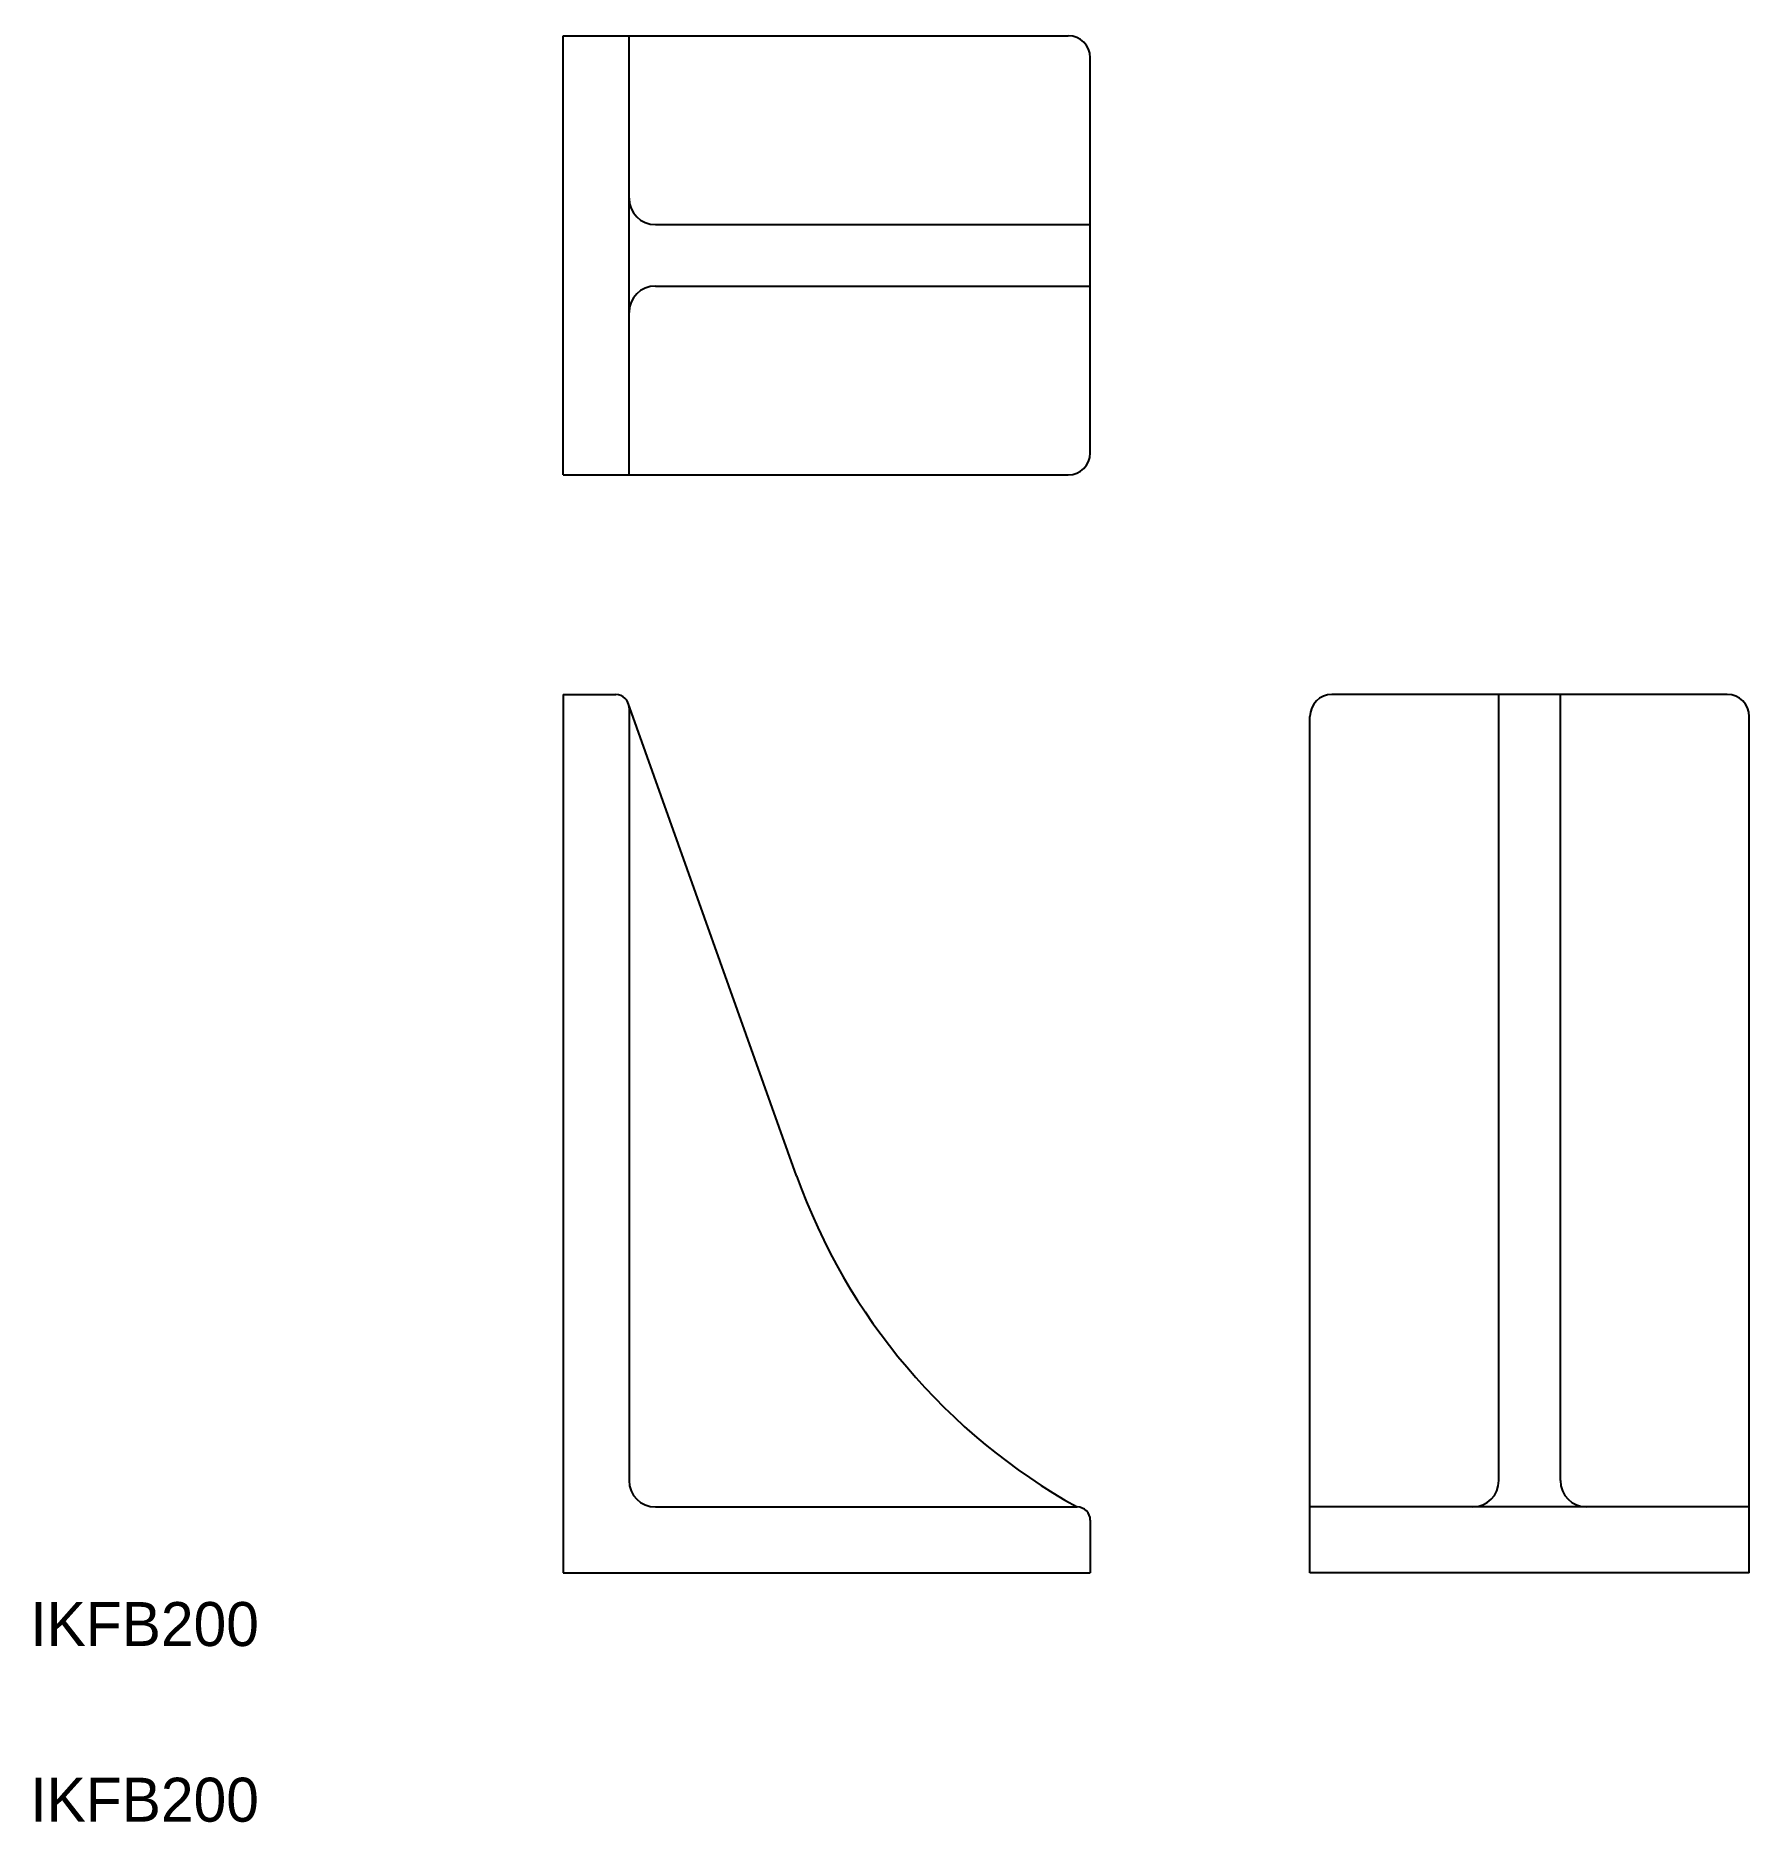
# Model space of a CAD drawing. Extents: x 41 to 431, y 40 to 447.
import ezdxf

# ---------------------------------------------------------------- set-up
doc = ezdxf.new("R2010")
doc.units = 0
doc.layers.get('0').update_dxf_attribs({"linetype": 'CONTINUOUS'})

msp = doc.modelspace()

# ---------------------------------------------------------------- linework, layer by layer
at = {"color": 7, "linetype": 'CONTINUOUS'}
for p, q in [((161.28, 446.65), (276.28, 446.65)), ((161.28, 346.65), (161.28, 446.65)), ((176.28, 346.65), (176.28, 446.65)), ((281.28, 351.65), (281.28, 441.65)), ((182.28, 403.65), (281.28, 403.65)), ((182.28, 389.65), (281.28, 389.65)), ((161.28, 346.65), (276.28, 346.65)), ((161.28, 296.65), (161.28, 96.65)), ((161.28, 296.65), (173.28, 296.65)), ((214.43, 187.04), (176.11, 294.66)), ((176.28, 293.65), (176.28, 117.65)), ((426.28, 296.65), (336.28, 296.65)), ((374.28, 117.65), (374.28, 296.65)), ((388.28, 117.65), (388.28, 296.65)), ((331.28, 96.65), (331.28, 291.65)), ((431.28, 96.65), (431.28, 291.65)), ((182.28, 111.65), (278.28, 111.65)), ((431.28, 111.65), (331.28, 111.65)), ((281.28, 108.65), (281.28, 96.65)), ((161.28, 96.65), (281.28, 96.65)), ((431.28, 96.65), (331.28, 96.65))]:
    msp.add_line(p, q, dxfattribs=at)
for centre, radius, start, end in [((276.28, 441.65), 5, 0, 90), ((182.28, 409.65), 6, 180, 270), ((182.28, 383.65), 6, 90, 180), ((276.28, 351.65), 5, 270, 0), ((173.28, 293.65), 3, 0, 90), ((336.28, 291.65), 5, 90, 180), ((426.28, 291.65), 5, 0, 90), ((346.32, 234.01), 140, 199.6023, 240.9225), ((182.28, 117.65), 6, 180, 270), ((368.28, 117.65), 6, 270, 0), ((394.28, 117.65), 6, 180, 270), ((278.28, 108.65), 3, 0, 90)]:
    msp.add_arc(centre, radius, start, end, dxfattribs=at)

# ---------------------------------------------------------------- texts
for p in [(40, 80), (40, 40)]:
    msp.add_text('IKFB200', height=10, dxfattribs=at).set_placement(p)

doc.saveas('drawing.dxf')
